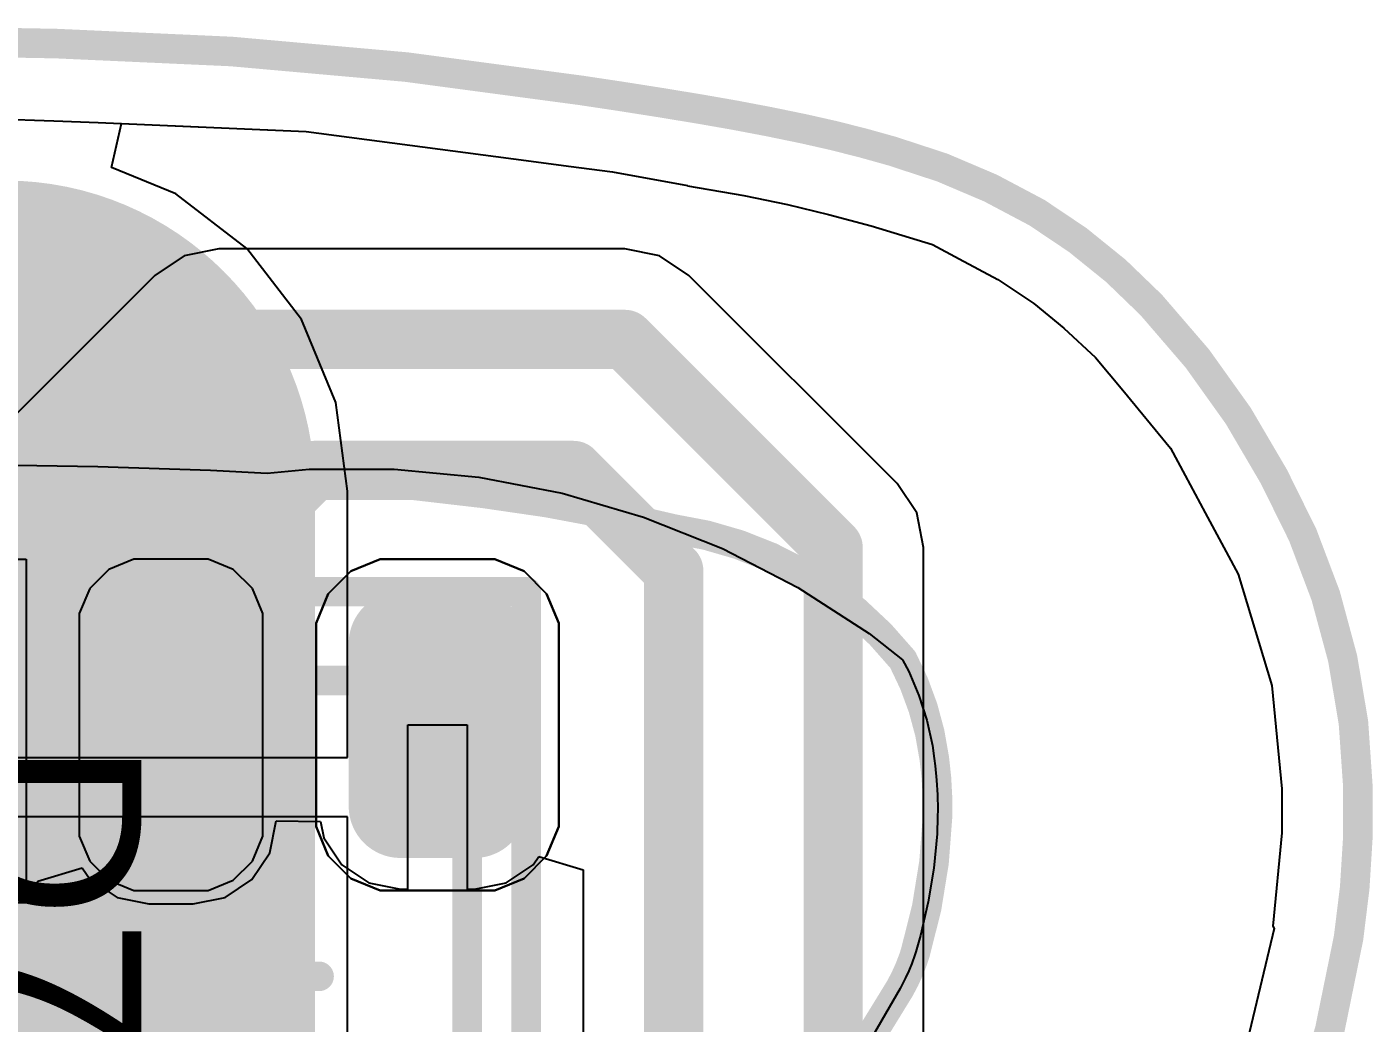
# Model space of a CAD drawing. Header units: inches. Extents: x -52 to 109, y 0 to 35.
# Drawn here: x 14.377 to 18.925, y 28.102 to 31.469 of the extents above; entities that cross this region are included whole.
import ezdxf

# ---------------------------------------------------------------- set-up
doc = ezdxf.new("R2010")
doc.units = ezdxf.units.IN
for name, color, linetype in [('Bottom Layer', 5, 'Continuous'), ('Bottom Solder', 6, 'Continuous'), ('Keep-Out Layer', 6, 'Continuous'), ('Mechanical 1', 6, 'Continuous'), ('Mechanical 4', 56, 'Continuous'), ('Top Component Outline', 56, 'Continuous'), ('Top Courtyard', 56, 'Continuous'), ('Top Layer', 1, 'Continuous'), ('Top Overlay', 2, 'Continuous'), ('Top Paste', 8, 'Continuous'), ('Top Solder', 216, 'Continuous')]:
    doc.layers.add(name, color=color, linetype=linetype)
doc.styles.add('Arial', font='', dxfattribs={"height": 0.2})
doc.styles.get('Arial').set_extended_font_data('Arial')

# ---------------------------------------------------------------- blocks, each defined once
blk = doc.blocks.new('APA_RGB_LED_2020_398')
at = {"layer": 'Top Layer'}
h = blk.add_hatch(color=1, dxfattribs=at)
edge = h.paths.add_edge_path()
edge.add_arc((-1.125, 1.025), 0.125, 90, 180)
edge.add_line((-1.25, 1.025), (-1.25, 0.775))
edge.add_arc((-1.125, 0.775), 0.125, 180, 270)
edge.add_line((-1.125, 0.65), (-0.575, 0.65))
edge.add_arc((-0.575, 0.775), 0.125, 270, 360)
edge.add_line((-0.45, 0.775), (-0.45, 1.025))
edge.add_arc((-0.575, 1.025), 0.125, 0, 90)
edge.add_line((-0.575, 1.15), (-1.125, 1.15))
h = blk.add_hatch(color=1, dxfattribs=at)
edge = h.paths.add_edge_path()
edge.add_arc((0.575, 1.025), 0.125, 90, 180)
edge.add_line((0.45, 1.025), (0.45, 0.775))
edge.add_arc((0.575, 0.775), 0.125, 180, 270)
edge.add_line((0.575, 0.65), (1.125, 0.65))
edge.add_arc((1.125, 0.775), 0.125, 270, 360)
edge.add_line((1.25, 0.775), (1.25, 1.025))
edge.add_arc((1.125, 1.025), 0.125, 0, 90)
edge.add_line((1.125, 1.15), (0.575, 1.15))
h = blk.add_hatch(color=1, dxfattribs=at)
edge = h.paths.add_edge_path()
edge.add_arc((-1.175, 0.075), 0.075, 90, 180)
edge.add_line((-1.25, 0.075), (-1.25, -0.075))
edge.add_arc((-1.175, -0.075), 0.075, 180, 270)
edge.add_line((-1.175, -0.15), (-0.525, -0.15))
edge.add_arc((-0.525, -0.075), 0.075, 270, 360)
edge.add_line((-0.45, -0.075), (-0.45, 0.075))
edge.add_arc((-0.525, 0.075), 0.075, 0, 90)
edge.add_line((-0.525, 0.15), (-1.175, 0.15))
h = blk.add_hatch(color=1, dxfattribs=at)
edge = h.paths.add_edge_path()
edge.add_arc((0.525, 0.075), 0.075, 90, 180)
edge.add_line((0.45, 0.075), (0.45, -0.075))
edge.add_arc((0.525, -0.075), 0.075, 180, 270)
edge.add_line((0.525, -0.15), (1.175, -0.15))
edge.add_arc((1.175, -0.075), 0.075, 270, 360)
edge.add_line((1.25, -0.075), (1.25, 0.075))
edge.add_arc((1.175, 0.075), 0.075, 0, 90)
edge.add_line((1.175, 0.15), (0.525, 0.15))
blk.add_hatch(color=1, dxfattribs=at).paths.add_polyline_path([(-1.25, -0.65), (-0.45, -0.65), (-0.45, -1.15), (-1.25, -1.15)])
h = blk.add_hatch(color=1, dxfattribs=at)
edge = h.paths.add_edge_path()
edge.add_arc((0.575, -0.775), 0.125, 90, 180)
edge.add_line((0.45, -0.775), (0.45, -1.025))
edge.add_arc((0.575, -1.025), 0.125, 180, 270)
edge.add_line((0.575, -1.15), (1.125, -1.15))
edge.add_arc((1.125, -1.025), 0.125, 270, 360)
edge.add_line((1.25, -1.025), (1.25, -0.775))
edge.add_arc((1.125, -0.775), 0.125, 0, 90)
edge.add_line((1.125, -0.65), (0.575, -0.65))
at = {"layer": 'Top Paste'}
h = blk.add_hatch(color=8, dxfattribs=at)
edge = h.paths.add_edge_path()
edge.add_arc((-1.125, 1.025), 0.125, 90, 180)
edge.add_line((-1.25, 1.025), (-1.25, 0.775))
edge.add_arc((-1.125, 0.775), 0.125, 180, 270)
edge.add_line((-1.125, 0.65), (-0.575, 0.65))
edge.add_arc((-0.575, 0.775), 0.125, 270, 360)
edge.add_line((-0.45, 0.775), (-0.45, 1.025))
edge.add_arc((-0.575, 1.025), 0.125, 0, 90)
edge.add_line((-0.575, 1.15), (-1.125, 1.15))
h = blk.add_hatch(color=8, dxfattribs=at)
edge = h.paths.add_edge_path()
edge.add_arc((0.575, 1.025), 0.125, 90, 180)
edge.add_line((0.45, 1.025), (0.45, 0.775))
edge.add_arc((0.575, 0.775), 0.125, 180, 270)
edge.add_line((0.575, 0.65), (1.125, 0.65))
edge.add_arc((1.125, 0.775), 0.125, 270, 360)
edge.add_line((1.25, 0.775), (1.25, 1.025))
edge.add_arc((1.125, 1.025), 0.125, 0, 90)
edge.add_line((1.125, 1.15), (0.575, 1.15))
h = blk.add_hatch(color=8, dxfattribs=at)
edge = h.paths.add_edge_path()
edge.add_arc((-1.175, 0.075), 0.075, 90, 180)
edge.add_line((-1.25, 0.075), (-1.25, -0.075))
edge.add_arc((-1.175, -0.075), 0.075, 180, 270)
edge.add_line((-1.175, -0.15), (-0.525, -0.15))
edge.add_arc((-0.525, -0.075), 0.075, 270, 360)
edge.add_line((-0.45, -0.075), (-0.45, 0.075))
edge.add_arc((-0.525, 0.075), 0.075, 0, 90)
edge.add_line((-0.525, 0.15), (-1.175, 0.15))
h = blk.add_hatch(color=8, dxfattribs=at)
edge = h.paths.add_edge_path()
edge.add_arc((0.525, 0.075), 0.075, 90, 180)
edge.add_line((0.45, 0.075), (0.45, -0.075))
edge.add_arc((0.525, -0.075), 0.075, 180, 270)
edge.add_line((0.525, -0.15), (1.175, -0.15))
edge.add_arc((1.175, -0.075), 0.075, 270, 360)
edge.add_line((1.25, -0.075), (1.25, 0.075))
edge.add_arc((1.175, 0.075), 0.075, 0, 90)
edge.add_line((1.175, 0.15), (0.525, 0.15))
blk.add_hatch(color=8, dxfattribs=at).paths.add_polyline_path([(-1.25, -0.65), (-0.45, -0.65), (-0.45, -1.15), (-1.25, -1.15)])
h = blk.add_hatch(color=8, dxfattribs=at)
edge = h.paths.add_edge_path()
edge.add_arc((0.575, -0.775), 0.125, 90, 180)
edge.add_line((0.45, -0.775), (0.45, -1.025))
edge.add_arc((0.575, -1.025), 0.125, 180, 270)
edge.add_line((0.575, -1.15), (1.125, -1.15))
edge.add_arc((1.125, -1.025), 0.125, 270, 360)
edge.add_line((1.25, -1.025), (1.25, -0.775))
edge.add_arc((1.125, -0.775), 0.125, 0, 90)
edge.add_line((1.125, -0.65), (0.575, -0.65))
at = {"layer": 'Top Solder'}
h = blk.add_hatch(color=216, dxfattribs=at)
edge = h.paths.add_edge_path()
edge.add_arc((-1.125, 1.025), 0.175, 90, 180)
edge.add_line((-1.3, 1.025), (-1.3, 0.775))
edge.add_arc((-1.125, 0.775), 0.175, 180, 270)
edge.add_line((-1.125, 0.6), (-0.575, 0.6))
edge.add_arc((-0.575, 0.775), 0.175, 270, 360)
edge.add_line((-0.4, 0.775), (-0.4, 1.025))
edge.add_arc((-0.575, 1.025), 0.175, 0, 90)
edge.add_line((-0.575, 1.2), (-1.125, 1.2))
h = blk.add_hatch(color=216, dxfattribs=at)
edge = h.paths.add_edge_path()
edge.add_arc((0.575, 1.025), 0.175, 90, 180)
edge.add_line((0.4, 1.025), (0.4, 0.775))
edge.add_arc((0.575, 0.775), 0.175, 180, 270)
edge.add_line((0.575, 0.6), (1.125, 0.6))
edge.add_arc((1.125, 0.775), 0.175, 270, 360)
edge.add_line((1.3, 0.775), (1.3, 1.025))
edge.add_arc((1.125, 1.025), 0.175, 0, 90)
edge.add_line((1.125, 1.2), (0.575, 1.2))
h = blk.add_hatch(color=216, dxfattribs=at)
edge = h.paths.add_edge_path()
edge.add_arc((-1.175, 0.075), 0.125, 90, 180)
edge.add_line((-1.3, 0.075), (-1.3, -0.075))
edge.add_arc((-1.175, -0.075), 0.125, 180, 270)
edge.add_line((-1.175, -0.2), (-0.525, -0.2))
edge.add_arc((-0.525, -0.075), 0.125, 270, 360)
edge.add_line((-0.4, -0.075), (-0.4, 0.075))
edge.add_arc((-0.525, 0.075), 0.125, 0, 90)
edge.add_line((-0.525, 0.2), (-1.175, 0.2))
h = blk.add_hatch(color=216, dxfattribs=at)
edge = h.paths.add_edge_path()
edge.add_arc((0.525, 0.075), 0.125, 90, 180)
edge.add_line((0.4, 0.075), (0.4, -0.075))
edge.add_arc((0.525, -0.075), 0.125, 180, 270)
edge.add_line((0.525, -0.2), (1.175, -0.2))
edge.add_arc((1.175, -0.075), 0.125, 270, 360)
edge.add_line((1.3, -0.075), (1.3, 0.075))
edge.add_arc((1.175, 0.075), 0.125, 0, 90)
edge.add_line((1.175, 0.2), (0.525, 0.2))
blk.add_hatch(color=216, dxfattribs=at).paths.add_polyline_path([(-1.3, -0.6), (-0.4, -0.6), (-0.4, -1.2), (-1.3, -1.2)])
h = blk.add_hatch(color=216, dxfattribs=at)
edge = h.paths.add_edge_path()
edge.add_arc((0.575, -0.775), 0.175, 90, 180)
edge.add_line((0.4, -0.775), (0.4, -1.025))
edge.add_arc((0.575, -1.025), 0.175, 180, 270)
edge.add_line((0.575, -1.2), (1.125, -1.2))
edge.add_arc((1.125, -1.025), 0.175, 270, 360)
edge.add_line((1.3, -1.025), (1.3, -0.775))
edge.add_arc((1.125, -0.775), 0.175, 0, 90)
edge.add_line((1.125, -0.6), (0.575, -0.6))
at = {"layer": 'Top Component Outline'}
for points in [[(1, 1, 0.1, 0.1, 0), (-1, 1, 0.1, 0.1, 0)], [(-1, -1, 0.1, 0.1, 0), (-1, 1, 0.1, 0.1, 0)], [(1, -1, 0.1, 0.1, 0), (1, 1, 0.1, 0.1, 0)], [(1, -1, 0.1, 0.1, 0), (-1, -1, 0.1, 0.1, 0)]]:
    blk.add_lwpolyline(points, format="xyseb", dxfattribs=at)
for points in [[(-1.025, 1, 0.05, 0.05, 1), (-0.975, 1, 0.05, 0.05, 1)], [(-1.025, 1, 0.05, 0.05, 1), (-0.975, 1, 0.05, 0.05, 1)], [(0.975, 1, 0.05, 0.05, 1), (1.025, 1, 0.05, 0.05, 1)], [(0.975, 1, 0.05, 0.05, 1), (1.025, 1, 0.05, 0.05, 1)], [(-1.025, -1, 0.05, 0.05, 1), (-0.975, -1, 0.05, 0.05, 1)], [(-1.025, -1, 0.05, 0.05, 1), (-0.975, -1, 0.05, 0.05, 1)], [(0.975, -1, 0.05, 0.05, 1), (1.025, -1, 0.05, 0.05, 1)], [(0.975, -1, 0.05, 0.05, 1), (1.025, -1, 0.05, 0.05, 1)]]:
    blk.add_lwpolyline(points, format="xyseb", close=True, dxfattribs=at)
at = {"layer": 'Top Courtyard'}
for points in [[(-1.3, -1.2, 0.1, 0.1, 0), (-1.3, 1.2, 0.1, 0.1, 0)], [(1.3, 1.2, 0.1, 0.1, 0), (-1.3, 1.2, 0.1, 0.1, 0)], [(1.3, -1.2, 0.1, 0.1, 0), (1.3, 1.2, 0.1, 0.1, 0)], [(0, -0.5, 0.1, 0.1, 0), (0, 0.5, 0.1, 0.1, 0)], [(0.5, 0, 0.1, 0.1, 0), (-0.5, 0, 0.1, 0.1, 0)], [(1.3, -1.2, 0.1, 0.1, 0), (-1.3, -1.2, 0.1, 0.1, 0)]]:
    blk.add_lwpolyline(points, format="xyseb", dxfattribs=at)
for points in [[(-1.325, 1.2, 0.05, 0.05, 1), (-1.275, 1.2, 0.05, 0.05, 1)], [(-1.325, 1.2, 0.05, 0.05, 1), (-1.275, 1.2, 0.05, 0.05, 1)], [(1.275, 1.2, 0.05, 0.05, 1), (1.325, 1.2, 0.05, 0.05, 1)], [(1.275, 1.2, 0.05, 0.05, 1), (1.325, 1.2, 0.05, 0.05, 1)], [(-0.025, 0.5, 0.05, 0.05, 1), (0.025, 0.5, 0.05, 0.05, 1)], [(-0.525, 0, 0.05, 0.05, 1), (-0.475, 0, 0.05, 0.05, 1)], [(0.475, 0, 0.05, 0.05, 1), (0.525, 0, 0.05, 0.05, 1)], [(-0.025, -0.5, 0.05, 0.05, 1), (0.025, -0.5, 0.05, 0.05, 1)], [(-1.325, -1.2, 0.05, 0.05, 1), (-1.275, -1.2, 0.05, 0.05, 1)], [(-1.325, -1.2, 0.05, 0.05, 1), (-1.275, -1.2, 0.05, 0.05, 1)], [(1.275, -1.2, 0.05, 0.05, 1), (1.325, -1.2, 0.05, 0.05, 1)], [(1.275, -1.2, 0.05, 0.05, 1), (1.325, -1.2, 0.05, 0.05, 1)]]:
    blk.add_lwpolyline(points, format="xyseb", close=True, dxfattribs=at)
at = {"layer": 'Top Overlay'}
for p, q in [((-1.2929, 1.2689), (-1.1937, 1.31)), ((-1.1937, 1.31), (-1.14, 1.31)), ((-1.14, 1.31), (-1.14, 1.31)), ((-1.14, 1.31), (-0.56, 1.31)), ((-0.56, 1.31), (-0.5063, 1.31)), ((-0.5063, 1.31), (-0.4071, 1.2689)), ((0.4071, 1.2689), (0.5063, 1.31)), ((0.5063, 1.31), (0.56, 1.31)), ((0.56, 1.31), (0.56, 1.31)), ((0.56, 1.31), (1.14, 1.31)), ((1.14, 1.31), (1.1937, 1.31)), ((1.1937, 1.31), (1.2929, 1.2689)), ((-1.3689, 1.1929), (-1.2929, 1.2689)), ((-0.4071, 1.2689), (-0.3311, 1.1929)), ((0.3311, 1.1929), (0.4071, 1.2689)), ((1.2929, 1.2689), (1.3689, 1.1929)), ((-1.41, 1.0937), (-1.3689, 1.1929)), ((-0.3311, 1.1929), (-0.29, 1.0937)), ((0.29, 1.0937), (0.3311, 1.1929)), ((1.3689, 1.1929), (1.41, 1.0937)), ((-1.41, 1.04), (-1.41, 1.0937)), ((-0.29, 1.0937), (-0.29, 1.04)), ((0.29, 1.04), (0.29, 1.0937)), ((1.41, 1.0937), (1.41, 1.04)), ((-1.41, 0.76), (-1.41, 1.04)), ((-0.29, 1.04), (-0.29, 1.04)), ((-0.29, 1.04), (-0.29, 0.76)), ((0.29, 0.76), (0.29, 1.04)), ((1.41, 1.04), (1.41, 1.04)), ((1.41, 1.04), (1.41, 0.76)), ((-1.41, 0.76), (-1.41, 0.76)), ((-1.41, 0.7063), (-1.41, 0.76)), ((-0.29, 0.76), (-0.29, 0.7063)), ((0.29, 0.76), (0.29, 0.76)), ((0.29, 0.7063), (0.29, 0.76)), ((1.41, 0.76), (1.41, 0.7063)), ((-1.3689, 0.6071), (-1.41, 0.7063)), ((-0.29, 0.7063), (-0.3311, 0.6071)), ((0.3311, 0.6071), (0.29, 0.7063)), ((1.41, 0.7063), (1.3689, 0.6071)), ((-1.2929, 0.5311), (-1.3689, 0.6071)), ((-0.3311, 0.6071), (-0.4071, 0.5311)), ((0.4071, 0.5311), (0.3311, 0.6071)), ((1.3689, 0.6071), (1.2929, 0.5311)), ((-1.1937, 0.49), (-1.2929, 0.5311)), ((-0.4071, 0.5311), (-0.5063, 0.49)), ((0.5063, 0.49), (0.4071, 0.5311)), ((1.2929, 0.5311), (1.1937, 0.49)), ((-1.14, 0.49), (-1.1937, 0.49)), ((-0.56, 0.49), (-1.14, 0.49)), ((-0.5063, 0.49), (-0.56, 0.49)), ((-0.56, 0.49), (-0.56, 0.49)), ((0.56, 0.49), (0.5063, 0.49)), ((1.14, 0.49), (0.56, 0.49)), ((1.1937, 0.49), (1.14, 0.49)), ((1.14, 0.49), (1.14, 0.49)), ((-1.3103, 0.275), (-1.375, 0.2103)), ((-1.2258, 0.31), (-1.3103, 0.275)), ((-1.18, 0.31), (-1.2258, 0.31)), ((-0.52, 0.31), (-1.18, 0.31)), ((-0.4742, 0.31), (-0.52, 0.31)), ((-0.52, 0.31), (-0.52, 0.31)), ((-0.3897, 0.275), (-0.4742, 0.31)), ((-0.325, 0.2103), (-0.3897, 0.275)), ((0.3897, 0.275), (0.325, 0.2103)), ((0.4743, 0.31), (0.3897, 0.275)), ((0.52, 0.31), (0.4743, 0.31)), ((1.18, 0.31), (0.52, 0.31)), ((1.2258, 0.31), (1.18, 0.31)), ((1.18, 0.31), (1.18, 0.31)), ((1.3103, 0.275), (1.2258, 0.31)), ((1.375, 0.2103), (1.3103, 0.275)), ((-1.375, 0.2103), (-1.41, 0.1257)), ((-0.29, 0.1257), (-0.325, 0.2103)), ((0.325, 0.2103), (0.29, 0.1257)), ((1.41, 0.1257), (1.375, 0.2103)), ((-1.41, 0.1257), (-1.41, 0.08)), ((-0.29, 0.08), (-0.29, 0.1257)), ((0.29, 0.1257), (0.29, 0.08)), ((1.41, 0.08), (1.41, 0.1257)), ((-1.41, 0.08), (-1.41, -0.08)), ((-1.41, 0.08), (-1.41, 0.08)), ((-0.29, -0.08), (-0.29, 0.08)), ((0.29, 0.08), (0.29, -0.08)), ((0.29, 0.08), (0.29, 0.08)), ((1.41, -0.08), (1.41, 0.08)), ((-1.41, -0.08), (-1.41, -0.1258)), ((-0.29, -0.1258), (-0.29, -0.08)), ((-0.29, -0.08), (-0.29, -0.08)), ((0.29, -0.08), (0.29, -0.1258)), ((1.41, -0.1258), (1.41, -0.08)), ((1.41, -0.08), (1.41, -0.08)), ((-1.41, -0.1258), (-1.375, -0.2103)), ((-0.325, -0.2103), (-0.29, -0.1258)), ((0.29, -0.1258), (0.325, -0.2103)), ((1.375, -0.2103), (1.41, -0.1258)), ((-1.375, -0.2103), (-1.3103, -0.275)), ((-0.3897, -0.275), (-0.325, -0.2103)), ((0.325, -0.2103), (0.3897, -0.275)), ((1.3103, -0.275), (1.375, -0.2103)), ((-1.3103, -0.275), (-1.2258, -0.31)), ((-1.2258, -0.31), (-1.18, -0.31)), ((-1.18, -0.31), (-1.18, -0.31)), ((-1.18, -0.31), (-0.52, -0.31)), ((-0.52, -0.31), (-0.4742, -0.31)), ((-0.4742, -0.31), (-0.3897, -0.275)), ((0.3897, -0.275), (0.4743, -0.31)), ((0.4743, -0.31), (0.52, -0.31)), ((0.52, -0.31), (0.52, -0.31)), ((0.52, -0.31), (1.18, -0.31)), ((1.18, -0.31), (1.2258, -0.31)), ((1.2258, -0.31), (1.3103, -0.275)), ((-1.41, -1.31), (-1.41, -0.49)), ((-1.41, -0.49), (-0.29, -0.49)), ((-0.29, -0.49), (-0.29, -1.31)), ((0.4071, -0.5311), (0.5063, -0.49)), ((0.5063, -0.49), (0.56, -0.49)), ((0.56, -0.49), (0.56, -0.49)), ((0.56, -0.49), (1.14, -0.49)), ((1.14, -0.49), (1.1937, -0.49)), ((1.1937, -0.49), (1.2929, -0.5311)), ((0.3311, -0.6071), (0.4071, -0.5311)), ((1.2929, -0.5311), (1.3689, -0.6071)), ((0.29, -0.7063), (0.3311, -0.6071)), ((1.3689, -0.6071), (1.41, -0.7063)), ((0.29, -0.76), (0.29, -0.7063)), ((1.41, -0.7063), (1.41, -0.76)), ((0.29, -1.04), (0.29, -0.76)), ((1.41, -0.76), (1.41, -0.76)), ((1.41, -0.76), (1.41, -1.04)), ((0.29, -1.04), (0.29, -1.04)), ((0.29, -1.0937), (0.29, -1.04)), ((1.41, -1.04), (1.41, -1.0937)), ((0.3311, -1.1929), (0.29, -1.0937)), ((1.41, -1.0937), (1.3689, -1.1929)), ((0.4071, -1.2689), (0.3311, -1.1929)), ((1.3689, -1.1929), (1.2929, -1.2689)), ((0.5063, -1.31), (0.4071, -1.2689)), ((1.2929, -1.2689), (1.1937, -1.31)), ((-0.29, -1.31), (-1.41, -1.31)), ((0.56, -1.31), (0.5063, -1.31)), ((1.14, -1.31), (0.56, -1.31)), ((1.1937, -1.31), (1.14, -1.31)), ((1.14, -1.31), (1.14, -1.31))]:
    blk.add_line(p, q, dxfattribs=at)
at = {"layer": 'Top Courtyard', "style": 'Arial'}
blk.add_text('D7', height=0.6, dxfattribs=at).set_placement((-0.8, -0.7))

msp = doc.modelspace()

# ---------------------------------------------------------------- hatches: boundary and pattern name
at = {"layer": 'Bottom Layer'}
h = msp.add_hatch(color=5, dxfattribs=at)
edge = h.paths.add_edge_path()
edge.add_arc((12.3, 29.9), 1, 90, 180)
edge.add_line((11.3, 29.9), (11.3, 27.9))
edge.add_arc((12.3, 27.9), 1, 180, 270)
edge.add_line((12.3, 26.9), (14.3, 26.9))
edge.add_arc((14.3, 27.9), 1, 270, 360)
edge.add_line((15.3, 27.9), (15.3, 29.9))
edge.add_arc((14.3, 29.9), 1, 0, 90)
edge.add_line((14.3, 30.9), (12.3, 30.9))
at = {"layer": 'Bottom Solder'}
h = msp.add_hatch(color=6, dxfattribs=at)
edge = h.paths.add_edge_path()
edge.add_arc((12.3, 29.9), 1.05, 90, 180)
edge.add_line((11.25, 29.9), (11.25, 27.9))
edge.add_arc((12.3, 27.9), 1.05, 180, 270)
edge.add_line((12.3, 26.85), (14.3, 26.85))
edge.add_arc((14.3, 27.9), 1.05, 270, 360)
edge.add_line((15.35, 27.9), (15.35, 29.9))
edge.add_arc((14.3, 29.9), 1.05, 0, 90)
edge.add_line((14.3, 30.95), (12.3, 30.95))

# ---------------------------------------------------------------- linework, layer by layer
at = {"layer": 'Bottom Layer'}
for p, q in [((14.6635, 30.9942), (14.6964, 31.1429)), ((14.6964, 31.1429), (15.3203, 31.1157)), ((15.3203, 31.1157), (16.0641, 31.0177)), ((16.0641, 31.0177), (16.207, 30.9989)), ((14.88, 30.9045), (14.6635, 30.9942)), ((16.207, 30.9989), (16.3557, 30.979)), ((16.3557, 30.979), (16.6088, 30.9334)), ((16.6088, 30.9334), (16.6087, 30.932)), ((16.6087, 30.932), (16.6087, 30.932)), ((16.6087, 30.932), (16.7998, 30.8995)), ((15.1202, 30.7202), (14.88, 30.9045)), ((16.7998, 30.8995), (16.9463, 30.8691)), ((16.9463, 30.8691), (17.0857, 30.8356)), ((17.0857, 30.8356), (17.2299, 30.7965)), ((17.2299, 30.7965), (17.4369, 30.7337)), ((15.3045, 30.48), (15.1202, 30.7202)), ((17.4369, 30.7337), (17.5273, 30.6854)), ((17.5273, 30.6854), (17.6576, 30.6157)), ((17.6576, 30.6157), (17.6576, 30.6157)), ((17.6576, 30.6157), (17.6576, 30.6157)), ((17.6576, 30.6157), (17.779, 30.5338)), ((17.779, 30.5338), (17.8802, 30.4508)), ((15.4204, 30.2002), (15.3045, 30.48)), ((17.8802, 30.4508), (17.9877, 30.3517)), ((17.9877, 30.3517), (18.0799, 30.2415)), ((15.4599, 29.9), (15.4204, 30.2002)), ((18.0799, 30.2415), (18.2408, 30.0455)), ((18.2408, 30.0455), (18.2903, 29.9529)), ((18.2903, 29.9529), (18.3578, 29.8265)), ((15.4599, 29), (15.4599, 29.9)), ((18.3578, 29.8265), (18.3579, 29.8265)), ((18.3579, 29.8265), (18.4285, 29.6948)), ((18.4285, 29.6948), (18.4688, 29.6194)), ((18.4688, 29.6194), (18.5829, 29.2433)), ((18.5829, 29.2433), (18.6174, 28.8937)), ((11.1401, 29), (15.4599, 29)), ((18.6174, 28.8937), (18.6174, 28.7449)), ((15.4599, 28.8), (13.4, 28.8)), ((15.4599, 27.9338), (15.4599, 28.8)), ((18.6174, 28.7449), (18.5864, 28.4296)), ((18.5864, 28.4296), (18.5863, 28.4295)), ((18.5863, 28.4295), (18.5864, 28.4295)), ((18.5864, 28.4295), (18.5911, 28.4224)), ((18.5911, 28.4224), (18.467, 27.9056))]:
    msp.add_line(p, q, dxfattribs=at)
at = {"layer": 'Keep-Out Layer'}
for points in [[(13.5782, 31.415, 0.1, 0.1, -0.011328), (14.4751, 31.4127, 0.1, 0.1, 0)], [(14.4751, 31.4127, 0.1, 0.1, -0.032766), (16.2468, 31.2549, 0.1, 0.1, 0)], [(16.2468, 31.2549, 0.1, 0.1, -0.005157), (16.6521, 31.1911, 0.1, 0.1, 0)], [(16.6521, 31.1911, 0.1, 0.1, -0.011053), (17.0007, 31.1248, 0.1, 0.1, 0)], [(17.0007, 31.1248, 0.1, 0.1, -0.018883), (17.3009, 31.049, 0.1, 0.1, 0)], [(17.3009, 31.049, 0.1, 0.1, -0.064021), (17.7897, 30.8412, 0.1, 0.1, 0)], [(17.7897, 30.8412, 0.1, 0.1, -0.066088), (18.1753, 30.5296, 0.1, 0.1, 0)], [(18.1753, 30.5296, 0.1, 0.1, -0.067806), (18.5902, 29.949, 0.1, 0.1, 0)], [(18.5902, 29.949, 0.1, 0.1, -0.122215), (18.874, 28.899, 0.1, 0.1, 0)], [(18.874, 28.899, 0.1, 0.1, -0.044922), (18.8423, 28.3903, 0.1, 0.1, 0)], [(18.8423, 28.3903, 0.1, 0.1, -0.063958), (18.5732, 27.4777, 0.1, 0.1, 0)]]:
    msp.add_lwpolyline(points, format="xyseb", dxfattribs=at)
for points in [[(14.4501, 31.4127, 0.05, 0.05, 1), (14.5001, 31.4127, 0.05, 0.05, 1)], [(14.4501, 31.4127, 0.05, 0.05, 1), (14.5001, 31.4127, 0.05, 0.05, 1)], [(16.2218, 31.2549, 0.05, 0.05, 1), (16.2718, 31.2549, 0.05, 0.05, 1)], [(16.2218, 31.2549, 0.05, 0.05, 1), (16.2718, 31.2549, 0.05, 0.05, 1)], [(16.6271, 31.1911, 0.05, 0.05, 1), (16.6771, 31.1911, 0.05, 0.05, 1)], [(16.6271, 31.1911, 0.05, 0.05, 1), (16.6771, 31.1911, 0.05, 0.05, 1)], [(16.9757, 31.1248, 0.05, 0.05, 1), (17.0257, 31.1248, 0.05, 0.05, 1)], [(16.9757, 31.1248, 0.05, 0.05, 1), (17.0257, 31.1248, 0.05, 0.05, 1)], [(17.2759, 31.049, 0.05, 0.05, 1), (17.3259, 31.049, 0.05, 0.05, 1)], [(17.2759, 31.049, 0.05, 0.05, 1), (17.3259, 31.049, 0.05, 0.05, 1)], [(17.7647, 30.8412, 0.05, 0.05, 1), (17.8147, 30.8412, 0.05, 0.05, 1)], [(17.7647, 30.8412, 0.05, 0.05, 1), (17.8147, 30.8412, 0.05, 0.05, 1)], [(18.1503, 30.5296, 0.05, 0.05, 1), (18.2003, 30.5296, 0.05, 0.05, 1)], [(18.1503, 30.5296, 0.05, 0.05, 1), (18.2003, 30.5296, 0.05, 0.05, 1)], [(18.5652, 29.949, 0.05, 0.05, 1), (18.6152, 29.949, 0.05, 0.05, 1)], [(18.5652, 29.949, 0.05, 0.05, 1), (18.6152, 29.949, 0.05, 0.05, 1)], [(18.849, 28.899, 0.05, 0.05, 1), (18.899, 28.899, 0.05, 0.05, 1)], [(18.849, 28.899, 0.05, 0.05, 1), (18.899, 28.899, 0.05, 0.05, 1)], [(18.8173, 28.3903, 0.05, 0.05, 1), (18.8673, 28.3903, 0.05, 0.05, 1)], [(18.8173, 28.3903, 0.05, 0.05, 1), (18.8673, 28.3903, 0.05, 0.05, 1)]]:
    msp.add_lwpolyline(points, format="xyseb", close=True, dxfattribs=at)
at = {"layer": 'Mechanical 1'}
for points in [[(14.461, 28.4275, 0.1, 0.1, -0.303348), (14.8642, 28.6969, 0.1, 0.1, 0)], [(14.8642, 28.6969, 0.1, 0.1, -0.198912), (15.1729, 28.5691, 0.1, 0.1, 0)], [(15.1729, 28.5691, 0.1, 0.1, -0.198913), (15.3007, 28.2604, 0.1, 0.1, 0)], [(14.5556, 27.9518, 0.1, 0.1, -0.303347), (14.461, 28.4275, 0.1, 0.1, 0)], [(15.3007, 28.2604, 0.1, 0.1, -0.303346), (15.0312, 27.8572, 0.1, 0.1, 0)]]:
    msp.add_lwpolyline(points, format="xyseb", dxfattribs=at)
for points in [[(14.8392, 28.6969, 0.05, 0.05, 1), (14.8892, 28.6969, 0.05, 0.05, 1)], [(14.8392, 28.6969, 0.05, 0.05, 1), (14.8892, 28.6969, 0.05, 0.05, 1)], [(15.1479, 28.5691, 0.05, 0.05, 1), (15.1979, 28.5691, 0.05, 0.05, 1)], [(15.1479, 28.5691, 0.05, 0.05, 1), (15.1979, 28.5691, 0.05, 0.05, 1)], [(14.436, 28.4275, 0.05, 0.05, 1), (14.486, 28.4275, 0.05, 0.05, 1)], [(14.436, 28.4275, 0.05, 0.05, 1), (14.486, 28.4275, 0.05, 0.05, 1)], [(15.2757, 28.2604, 0.05, 0.05, 1), (15.3257, 28.2604, 0.05, 0.05, 1)], [(15.2757, 28.2604, 0.05, 0.05, 1), (15.3257, 28.2604, 0.05, 0.05, 1)]]:
    msp.add_lwpolyline(points, format="xyseb", close=True, dxfattribs=at)
at = {"layer": 'Mechanical 4'}
for points in [[(13.5782, 31.415, 0.1, 0.1, -0.011328), (14.4751, 31.4127, 0.1, 0.1, 0)], [(14.4751, 31.4127, 0.1, 0.1, -0.032766), (16.2468, 31.2549, 0.1, 0.1, 0)], [(16.2468, 31.2549, 0.1, 0.1, -0.005157), (16.6521, 31.1911, 0.1, 0.1, 0)], [(16.6521, 31.1911, 0.1, 0.1, -0.011053), (17.0007, 31.1248, 0.1, 0.1, 0)], [(17.0007, 31.1248, 0.1, 0.1, -0.018883), (17.3009, 31.049, 0.1, 0.1, 0)], [(17.3009, 31.049, 0.1, 0.1, -0.064021), (17.7897, 30.8412, 0.1, 0.1, 0)], [(17.7897, 30.8412, 0.1, 0.1, -0.066088), (18.1753, 30.5296, 0.1, 0.1, 0)], [(18.1753, 30.5296, 0.1, 0.1, -0.067806), (18.5902, 29.949, 0.1, 0.1, 0)], [(12.0483, 29.9054, 0.1, 0.1, -0.020827), (14.4178, 29.9861, 0.1, 0.1, 0)], [(14.4178, 29.9861, 0.1, 0.1, -0.011582), (15.1892, 29.9598, 0.1, 0.1, 0)], [(15.1892, 29.9598, 0.1, 0.1, -0.017888), (15.9219, 29.8924, 0.1, 0.1, 0)], [(18.5902, 29.949, 0.1, 0.1, -0.122215), (18.874, 28.899, 0.1, 0.1, 0)], [(15.9219, 29.8924, 0.1, 0.1, -0.030626), (16.5607, 29.7725, 0.1, 0.1, 0)], [(16.5607, 29.7725, 0.1, 0.1, -0.190913), (17.3363, 29.3302, 0.1, 0.1, 0)], [(17.3363, 29.3302, 0.1, 0.1, -0.089597), (17.4428, 28.9964, 0.1, 0.1, 0)], [(17.4428, 28.9964, 0.1, 0.1, -0.039677), (17.4536, 28.7999, 0.1, 0.1, 0)], [(18.874, 28.899, 0.1, 0.1, -0.044922), (18.8423, 28.3903, 0.1, 0.1, 0)], [(17.4536, 28.7999, 0.1, 0.1, -0.063846), (17.3792, 28.3424, 0.1, 0.1, 0)], [(18.8423, 28.3903, 0.1, 0.1, -0.063958), (18.5732, 27.4777, 0.1, 0.1, 0)], [(17.3792, 28.3424, 0.1, 0.1, -0.01186), (17.3708, 28.3165, 0.1, 0.1, 0)], [(17.3708, 28.3165, 0.1, 0.1, -0.042641), (17.3265, 28.2194, 0.1, 0.1, 0)], [(17.3265, 28.2194, 0.1, 0.1, -0.039737), (15.9737, 26.2582, 0.1, 0.1, 0)]]:
    msp.add_lwpolyline(points, format="xyseb", dxfattribs=at)
for points in [[(14.4501, 31.4127, 0.05, 0.05, 1), (14.5001, 31.4127, 0.05, 0.05, 1)], [(14.4501, 31.4127, 0.05, 0.05, 1), (14.5001, 31.4127, 0.05, 0.05, 1)], [(16.2218, 31.2549, 0.05, 0.05, 1), (16.2718, 31.2549, 0.05, 0.05, 1)], [(16.2218, 31.2549, 0.05, 0.05, 1), (16.2718, 31.2549, 0.05, 0.05, 1)], [(16.6271, 31.1911, 0.05, 0.05, 1), (16.6771, 31.1911, 0.05, 0.05, 1)], [(16.6271, 31.1911, 0.05, 0.05, 1), (16.6771, 31.1911, 0.05, 0.05, 1)], [(16.9757, 31.1248, 0.05, 0.05, 1), (17.0257, 31.1248, 0.05, 0.05, 1)], [(16.9757, 31.1248, 0.05, 0.05, 1), (17.0257, 31.1248, 0.05, 0.05, 1)], [(17.2759, 31.049, 0.05, 0.05, 1), (17.3259, 31.049, 0.05, 0.05, 1)], [(17.2759, 31.049, 0.05, 0.05, 1), (17.3259, 31.049, 0.05, 0.05, 1)], [(17.7647, 30.8412, 0.05, 0.05, 1), (17.8147, 30.8412, 0.05, 0.05, 1)], [(17.7647, 30.8412, 0.05, 0.05, 1), (17.8147, 30.8412, 0.05, 0.05, 1)], [(18.1503, 30.5296, 0.05, 0.05, 1), (18.2003, 30.5296, 0.05, 0.05, 1)], [(18.1503, 30.5296, 0.05, 0.05, 1), (18.2003, 30.5296, 0.05, 0.05, 1)], [(14.3928, 29.9861, 0.05, 0.05, 1), (14.4428, 29.9861, 0.05, 0.05, 1)], [(14.3928, 29.9861, 0.05, 0.05, 1), (14.4428, 29.9861, 0.05, 0.05, 1)], [(15.1642, 29.9598, 0.05, 0.05, 1), (15.2142, 29.9598, 0.05, 0.05, 1)], [(15.1642, 29.9598, 0.05, 0.05, 1), (15.2142, 29.9598, 0.05, 0.05, 1)], [(18.5652, 29.949, 0.05, 0.05, 1), (18.6152, 29.949, 0.05, 0.05, 1)], [(18.5652, 29.949, 0.05, 0.05, 1), (18.6152, 29.949, 0.05, 0.05, 1)], [(15.8969, 29.8924, 0.05, 0.05, 1), (15.9469, 29.8924, 0.05, 0.05, 1)], [(15.8969, 29.8924, 0.05, 0.05, 1), (15.9469, 29.8924, 0.05, 0.05, 1)], [(16.5357, 29.7725, 0.05, 0.05, 1), (16.5857, 29.7725, 0.05, 0.05, 1)], [(16.5357, 29.7725, 0.05, 0.05, 1), (16.5857, 29.7725, 0.05, 0.05, 1)], [(17.3113, 29.3302, 0.05, 0.05, 1), (17.3613, 29.3302, 0.05, 0.05, 1)], [(17.3113, 29.3302, 0.05, 0.05, 1), (17.3613, 29.3302, 0.05, 0.05, 1)], [(17.4178, 28.9964, 0.05, 0.05, 1), (17.4678, 28.9964, 0.05, 0.05, 1)], [(17.4178, 28.9964, 0.05, 0.05, 1), (17.4678, 28.9964, 0.05, 0.05, 1)], [(18.849, 28.899, 0.05, 0.05, 1), (18.899, 28.899, 0.05, 0.05, 1)], [(18.849, 28.899, 0.05, 0.05, 1), (18.899, 28.899, 0.05, 0.05, 1)], [(17.4286, 28.7999, 0.05, 0.05, 1), (17.4786, 28.7999, 0.05, 0.05, 1)], [(17.4286, 28.7999, 0.05, 0.05, 1), (17.4786, 28.7999, 0.05, 0.05, 1)], [(18.8173, 28.3903, 0.05, 0.05, 1), (18.8673, 28.3903, 0.05, 0.05, 1)], [(18.8173, 28.3903, 0.05, 0.05, 1), (18.8673, 28.3903, 0.05, 0.05, 1)], [(17.3542, 28.3424, 0.05, 0.05, 1), (17.4042, 28.3424, 0.05, 0.05, 1)], [(17.3542, 28.3424, 0.05, 0.05, 1), (17.4042, 28.3424, 0.05, 0.05, 1)], [(17.3458, 28.3165, 0.05, 0.05, 1), (17.3958, 28.3165, 0.05, 0.05, 1)], [(17.3458, 28.3165, 0.05, 0.05, 1), (17.3958, 28.3165, 0.05, 0.05, 1)], [(17.3015, 28.2194, 0.05, 0.05, 1), (17.3515, 28.2194, 0.05, 0.05, 1)], [(17.3015, 28.2194, 0.05, 0.05, 1), (17.3515, 28.2194, 0.05, 0.05, 1)]]:
    msp.add_lwpolyline(points, format="xyseb", close=True, dxfattribs=at)
at = {"layer": 'Top Layer'}
for p, q in [((13.9767, 31.1687), (14.4685, 31.1512)), ((14.4685, 31.1512), (14.4685, 31.1512)), ((14.4685, 31.1512), (14.6179, 31.1463)), ((14.6179, 31.1463), (15.3203, 31.1157)), ((15.3203, 31.1157), (16.0641, 31.0177)), ((16.0641, 31.0177), (16.207, 30.9989)), ((16.207, 30.9989), (16.3557, 30.979)), ((16.3557, 30.979), (16.6088, 30.9334)), ((16.6088, 30.9334), (16.6087, 30.932)), ((16.6087, 30.932), (16.6087, 30.932)), ((16.6087, 30.932), (16.7998, 30.8995)), ((16.7998, 30.8995), (16.9463, 30.8691)), ((16.9463, 30.8691), (17.0857, 30.8356)), ((17.0857, 30.8356), (17.2299, 30.7965)), ((17.2299, 30.7965), (17.4369, 30.7337)), ((15.0257, 30.7189), (14.9086, 30.6956)), ((16.3975, 30.7189), (15.0257, 30.7189)), ((16.5146, 30.6956), (16.3975, 30.7189)), ((16.3975, 30.7189), (16.3975, 30.7189)), ((17.4369, 30.7337), (17.5273, 30.6854)), ((14.9086, 30.6956), (14.8094, 30.6293)), ((16.6138, 30.6293), (16.5146, 30.6956)), ((17.5273, 30.6854), (17.6576, 30.6157)), ((14.8094, 30.6293), (13.8905, 29.7104)), ((14.8094, 30.6293), (14.8094, 30.6293)), ((17.3171, 29.926), (16.6138, 30.6293)), ((17.6576, 30.6157), (17.6576, 30.6157)), ((17.6576, 30.6157), (17.6576, 30.6157)), ((17.6576, 30.6157), (17.779, 30.5338)), ((17.779, 30.5338), (17.8802, 30.4508)), ((17.8802, 30.4508), (17.9877, 30.3517)), ((17.9877, 30.3517), (18.0799, 30.2415)), ((18.0799, 30.2415), (18.2408, 30.0455)), ((18.2408, 30.0455), (18.2903, 29.9529)), ((17.3834, 29.8267), (17.3171, 29.926)), ((17.3171, 29.926), (17.3171, 29.926)), ((18.2903, 29.9529), (18.3578, 29.8265)), ((17.4067, 29.7097), (17.3834, 29.8267)), ((18.3578, 29.8265), (18.3579, 29.8265)), ((18.3579, 29.8265), (18.4285, 29.6948)), ((17.4067, 26.7749), (17.4067, 29.7097)), ((18.4285, 29.6948), (18.4688, 29.6194)), ((18.4688, 29.6194), (18.5829, 29.2433)), ((18.5829, 29.2433), (18.6174, 28.8937)), ((15.6642, 28.555), (15.6642, 29.1104)), ((15.6642, 29.1104), (15.8642, 29.1104)), ((15.8642, 29.1104), (15.8642, 28.555)), ((18.6174, 28.8937), (18.6174, 28.7449)), ((15.1983, 28.6781), (15.2196, 28.7854)), ((15.2196, 28.7854), (15.369, 28.7841)), ((15.369, 28.7841), (15.3802, 28.7281)), ((18.6174, 28.7449), (18.5864, 28.4296)), ((15.3802, 28.7281), (15.4409, 28.6372)), ((15.1375, 28.5872), (15.1983, 28.6781)), ((16.0875, 28.6372), (16.1066, 28.6659)), ((16.1066, 28.6659), (16.2566, 28.6203)), ((14.4142, 28.5817), (14.5642, 28.6272)), ((14.5642, 28.6272), (14.5909, 28.5872)), ((15.4409, 28.6372), (15.5319, 28.5764)), ((15.9965, 28.5764), (16.0875, 28.6372)), ((16.2566, 28.6203), (16.2566, 27.9905)), ((14.4142, 28.5104), (14.4142, 28.5817)), ((14.5909, 28.5872), (14.6819, 28.5264)), ((15.0465, 28.5264), (15.1375, 28.5872)), ((15.5319, 28.5764), (15.6392, 28.555)), ((15.8892, 28.555), (15.9965, 28.5764)), ((14.6819, 28.5264), (14.7892, 28.505)), ((14.9392, 28.505), (15.0465, 28.5264)), ((15.6392, 28.555), (15.6642, 28.555)), ((15.8642, 28.555), (15.8892, 28.555)), ((13.5142, 28.5104), (14.4142, 28.5104)), ((14.7892, 28.505), (14.9392, 28.505)), ((18.5864, 28.4296), (18.5863, 28.4295)), ((18.5863, 28.4295), (18.5864, 28.4295)), ((18.5864, 28.4295), (18.5911, 28.4224)), ((18.5911, 28.4224), (18.467, 27.9056))]:
    msp.add_line(p, q, dxfattribs=at)
for points in [[(14.0988, 29.4861, 0.2, 0.2, 0), (15.0257, 30.413, 0.2, 0.2, 0)], [(15.0257, 30.413, 0.2, 0.2, 0), (16.3975, 30.413, 0.2, 0.2, 0)], [(16.3975, 30.413, 0.2, 0.2, 0), (17.1009, 29.7097, 0.2, 0.2, 0)], [(14.9142, 29.5375, 0.2, 0.2, 0), (15.3469, 29.9702, 0.2, 0.2, 0)], [(15.3469, 29.9702, 0.2, 0.2, 0), (16.2239, 29.9702, 0.2, 0.2, 0)], [(16.2239, 29.9702, 0.2, 0.2, 0), (16.5625, 29.6315, 0.2, 0.2, 0)], [(17.1009, 26.7749, 0.2, 0.2, 0), (17.1009, 29.7097, 0.2, 0.2, 0)], [(16.5625, 26.9746, 0.2, 0.2, 0), (16.5625, 29.6315, 0.2, 0.2, 0)], [(14.9142, 29.1604, 0.2, 0.2, 0), (14.9142, 29.5375, 0.2, 0.2, 0)], [(14.8642, 29.1104, 0.2, 0.2, 0), (14.9142, 29.1604, 0.2, 0.2, 0)]]:
    msp.add_lwpolyline(points, format="xyseb", dxfattribs=at)
for points in [[(14.9757, 30.413, 0.1, 0.1, 1), (15.0757, 30.413, 0.1, 0.1, 1)], [(14.9757, 30.413, 0.1, 0.1, 1), (15.0757, 30.413, 0.1, 0.1, 1)], [(16.3475, 30.413, 0.1, 0.1, 1), (16.4475, 30.413, 0.1, 0.1, 1)], [(16.3475, 30.413, 0.1, 0.1, 1), (16.4475, 30.413, 0.1, 0.1, 1)], [(15.2969, 29.9702, 0.1, 0.1, 1), (15.3969, 29.9702, 0.1, 0.1, 1)], [(15.2969, 29.9702, 0.1, 0.1, 1), (15.3969, 29.9702, 0.1, 0.1, 1)], [(16.1739, 29.9702, 0.1, 0.1, 1), (16.2739, 29.9702, 0.1, 0.1, 1)], [(16.1739, 29.9702, 0.1, 0.1, 1), (16.2739, 29.9702, 0.1, 0.1, 1)], [(17.0509, 29.7097, 0.1, 0.1, 1), (17.1509, 29.7097, 0.1, 0.1, 1)], [(17.0509, 29.7097, 0.1, 0.1, 1), (17.1509, 29.7097, 0.1, 0.1, 1)], [(16.5125, 29.6315, 0.1, 0.1, 1), (16.6125, 29.6315, 0.1, 0.1, 1)], [(16.5125, 29.6315, 0.1, 0.1, 1), (16.6125, 29.6315, 0.1, 0.1, 1)], [(14.8642, 29.5375, 0.1, 0.1, 1), (14.9642, 29.5375, 0.1, 0.1, 1)], [(14.8642, 29.5375, 0.1, 0.1, 1), (14.9642, 29.5375, 0.1, 0.1, 1)], [(14.8642, 29.1604, 0.1, 0.1, 1), (14.9642, 29.1604, 0.1, 0.1, 1)], [(14.8642, 29.1604, 0.1, 0.1, 1), (14.9642, 29.1604, 0.1, 0.1, 1)], [(14.8142, 29.1104, 0.1, 0.1, 1), (14.9142, 29.1104, 0.1, 0.1, 1)]]:
    msp.add_lwpolyline(points, format="xyseb", close=True, dxfattribs=at)
at = {"layer": 'Top Overlay'}
for p, q in [((14.2347, 29.9897), (14.6164, 29.9839)), ((14.6164, 29.9839), (14.9979, 29.9708)), ((14.9979, 29.9708), (15.1885, 29.9605)), ((15.1885, 29.9605), (15.3313, 29.9743)), ((15.3313, 29.9743), (15.6182, 29.9747)), ((15.6182, 29.9747), (15.9038, 29.9477)), ((15.9038, 29.9477), (16.1855, 29.8935)), ((16.1855, 29.8935), (16.4608, 29.8126)), ((16.4608, 29.8126), (16.7271, 29.7059)), ((16.7271, 29.7059), (16.982, 29.5741)), ((14.7385, 29.6704), (14.6539, 29.6354)), ((14.99, 29.6704), (14.7385, 29.6704)), ((15.0745, 29.6354), (14.99, 29.6704)), ((15.5705, 29.6704), (15.4713, 29.6293)), ((15.9579, 29.6704), (15.5705, 29.6704)), ((16.0572, 29.6293), (15.9579, 29.6704)), ((14.6539, 29.6354), (14.5892, 29.5707)), ((15.1392, 29.5707), (15.0745, 29.6354)), ((15.4713, 29.6293), (15.3953, 29.5534)), ((16.1331, 29.5534), (16.0572, 29.6293)), ((14.5892, 29.5707), (14.5542, 29.4862)), ((15.1742, 29.4862), (15.1392, 29.5707)), ((16.982, 29.5741), (17.2232, 29.4187)), ((15.3953, 29.5534), (15.3542, 29.4541)), ((16.1742, 29.4541), (16.1331, 29.5534)), ((14.5542, 29.4862), (14.5542, 29.4404)), ((15.1742, 29.4404), (15.1742, 29.4862)), ((14.5542, 29.4404), (14.5542, 28.7804)), ((15.1742, 28.7804), (15.1742, 29.4404)), ((15.3542, 29.4541), (15.3542, 29.4004)), ((16.1742, 29.4004), (16.1742, 29.4541)), ((15.3542, 29.4004), (15.3542, 28.8204)), ((16.1742, 28.8204), (16.1742, 29.4004)), ((17.2232, 29.4187), (17.3358, 29.3298)), ((17.3358, 29.3298), (17.3564, 29.2909)), ((17.3564, 29.2909), (17.3906, 29.2098)), ((17.3906, 29.2098), (17.4175, 29.1259)), ((17.4175, 29.1259), (17.4369, 29.04)), ((17.4369, 29.04), (17.4427, 28.9963)), ((17.4427, 28.9963), (17.4427, 28.9963)), ((17.4427, 28.9963), (17.446, 28.972)), ((17.446, 28.972), (17.4507, 28.923)), ((17.4507, 28.923), (17.4535, 28.8738)), ((17.4535, 28.8738), (17.4544, 28.8246)), ((15.3542, 28.8204), (15.3542, 28.7667)), ((16.1742, 28.7667), (16.1742, 28.8204)), ((17.4538, 28.8), (17.4519, 28.7419)), ((17.4544, 28.8246), (17.4538, 28.8)), ((14.5542, 28.7804), (14.5542, 28.7347)), ((15.1742, 28.7347), (15.1742, 28.7804)), ((15.3542, 28.7667), (15.3953, 28.6675)), ((16.1331, 28.6675), (16.1742, 28.7667)), ((14.5542, 28.7347), (14.5892, 28.6501)), ((15.1392, 28.6501), (15.1742, 28.7347)), ((17.4519, 28.7419), (17.4408, 28.6263)), ((15.3953, 28.6675), (15.4713, 28.5915)), ((16.0572, 28.5915), (16.1331, 28.6675)), ((14.5892, 28.6501), (14.6539, 28.5854)), ((15.0745, 28.5854), (15.1392, 28.6501)), ((17.4408, 28.6263), (17.4222, 28.5117)), ((14.6539, 28.5854), (14.7385, 28.5504)), ((14.99, 28.5504), (15.0745, 28.5854)), ((15.4713, 28.5915), (15.5705, 28.5504)), ((15.9579, 28.5504), (16.0572, 28.5915)), ((14.7385, 28.5504), (14.99, 28.5504)), ((15.5705, 28.5504), (15.9579, 28.5504)), ((17.4222, 28.5117), (17.3964, 28.3984)), ((17.3964, 28.3984), (17.3798, 28.3428)), ((17.3789, 28.3395), (17.3768, 28.333)), ((17.3798, 28.3428), (17.3789, 28.3395)), ((17.3669, 28.3042), (17.3568, 28.2794)), ((17.3714, 28.3168), (17.3669, 28.3042)), ((17.3725, 28.32), (17.3714, 28.3168)), ((17.3747, 28.3265), (17.3725, 28.32)), ((17.3768, 28.333), (17.3747, 28.3265)), ((17.3457, 28.255), (17.3335, 28.2311)), ((17.3568, 28.2794), (17.3457, 28.255)), ((17.327, 28.2194), (17.1777, 27.9613)), ((17.3335, 28.2311), (17.327, 28.2194))]:
    msp.add_line(p, q, dxfattribs=at)

# ---------------------------------------------------------------- block references
at = {"rotation": 270}
msp.add_blockref('APA_RGB_LED_2020_398', (14.8642, 28.2604), dxfattribs=at)

doc.saveas('drawing.dxf')
